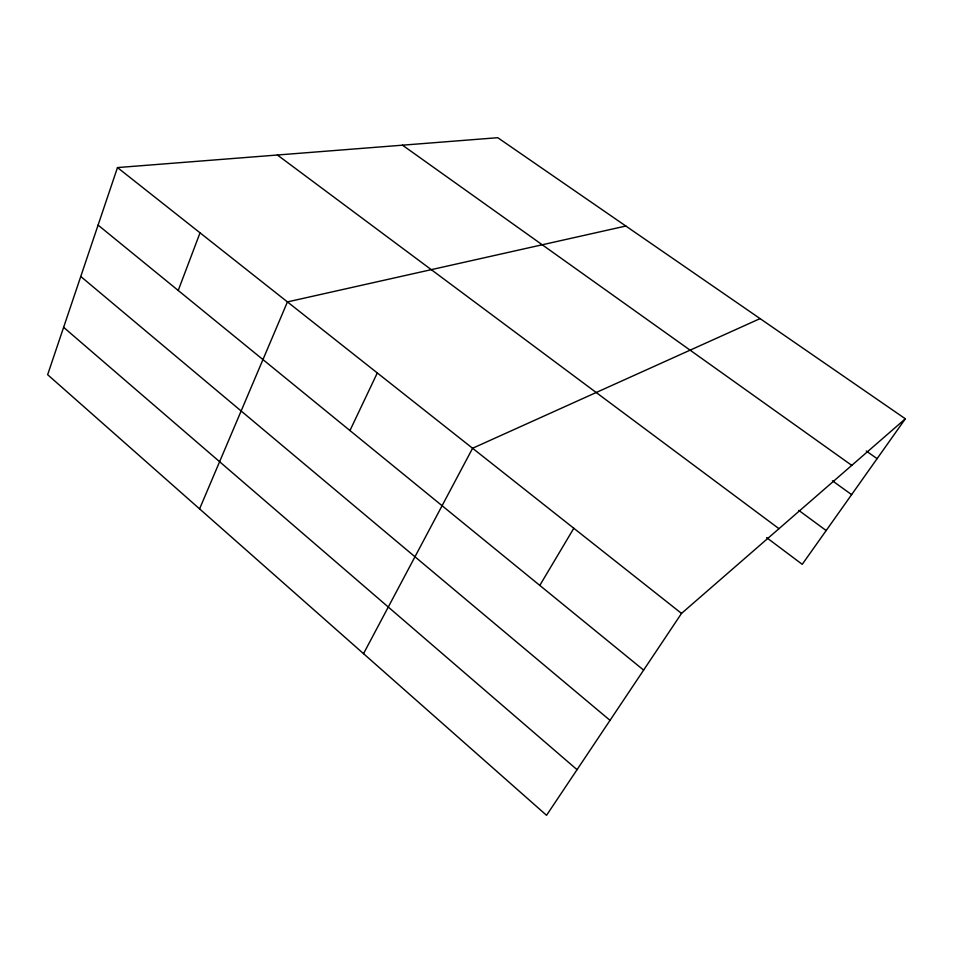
<?xml version="1.0" encoding="UTF-8"?>
<svg xmlns="http://www.w3.org/2000/svg" width="953" height="953" viewBox="0 0 953 953"><rect width="100%" height="100%" fill="white"/><g stroke="black" fill="none" stroke-linecap="round" stroke-linejoin="round"><path stroke-width="1.43" d="M117.481 167.573L47.65 374.696L546.545 815.303L681.526 613.41L905.35 418.796L497.752 137.697L117.481 167.573L681.526 613.41M178.223 290.474L200.035 232.83M199.582 508.878L287.437 301.91L625.835 226.028M349.954 430.553L377.305 372.933M363.522 653.663L472.593 448.255L760.077 318.612M539.803 585.416L573.813 528.26M905.35 418.796L802.235 564.331L766.629 537.623M866.253 451.007L877.105 458.667M402.476 145.178L851.779 465.374M832.445 480.812L851.613 494.631M798.769 510.379L826.18 530.547M277.394 155.005L778.97 528.677M98.088 225.099L643.62 670.102M80.767 276.489L610.027 720.349M63.625 327.32L577.053 769.667"/></g></svg>
